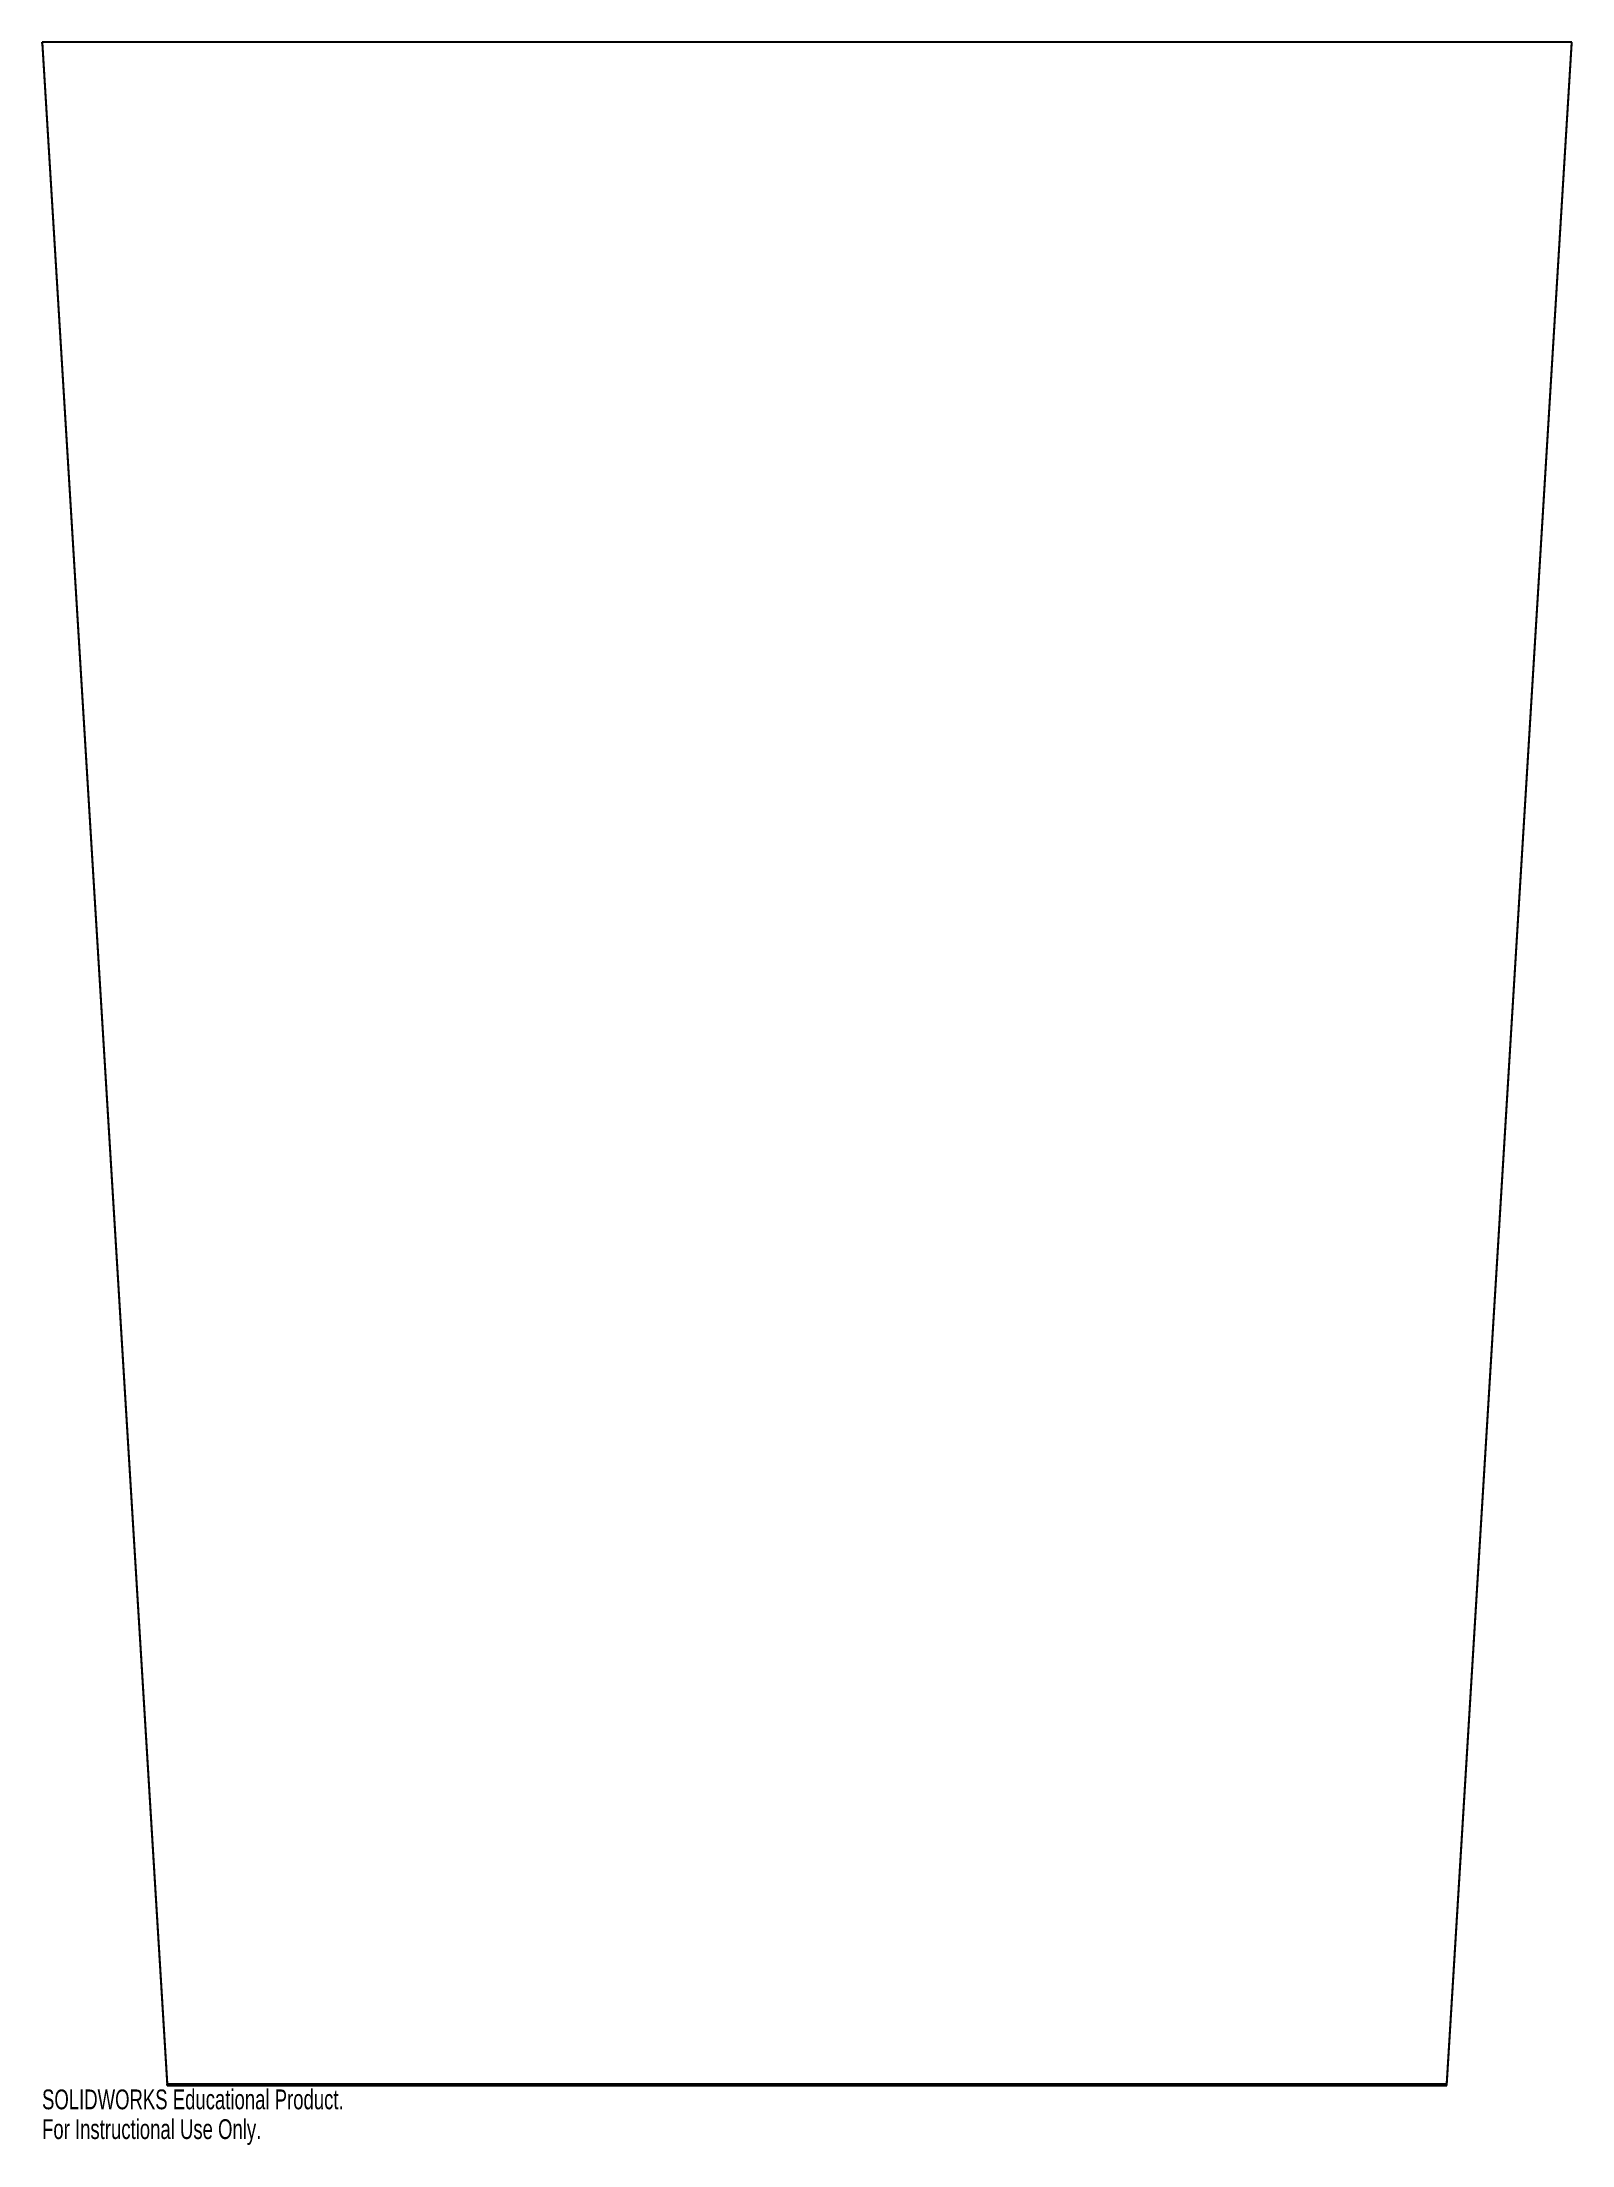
# Model space of a CAD drawing. Header units: inches. Extents: x -7.4 to 7.4, y -56.8 to -36.6.
import ezdxf

# ---------------------------------------------------------------- set-up
doc = ezdxf.new("R2010")
doc.units = ezdxf.units.IN
doc.header["$MEASUREMENT"] = 0
doc.styles.add('SLDTEXTSTYLE0', font='TXT', dxfattribs={"width": 0.7})

msp = doc.modelspace()

# ---------------------------------------------------------------- linework, layer by layer
at = {"color": 7, "linetype": 'Continuous', "lineweight": 25}
for p, q in [((-7.357, -36.592), (-7.357, -36.577)), ((-7.357, -36.577), (-6.155, -56.215)), ((7.357, -36.577), (-7.357, -36.577)), ((-7.357, -36.592), (-6.155, -56.23)), ((6.155, -56.215), (7.357, -36.577)), ((6.155, -56.23), (7.357, -36.592)), ((7.357, -36.592), (7.357, -36.577)), ((-6.155, -56.23), (-6.155, -56.215)), ((-6.155, -56.215), (6.155, -56.215)), ((6.155, -56.23), (6.155, -56.215)), ((-6.155, -56.23), (6.155, -56.23))]:
    msp.add_line(p, q, dxfattribs=at)

# ---------------------------------------------------------------- texts
at = {"color": 7, "linetype": 'Continuous', "char_height": 0.1903, "attachment_point": 1, "style": 'SLDTEXTSTYLE0'}
for s, insert in [('SOLIDWORKS Educational Product.', (-7.357, -56.27)), ('For Instructional Use Only.', (-7.357, -56.556))]:
    msp.add_mtext(s, dxfattribs=dict(at, insert=insert))

doc.saveas('drawing.dxf')
